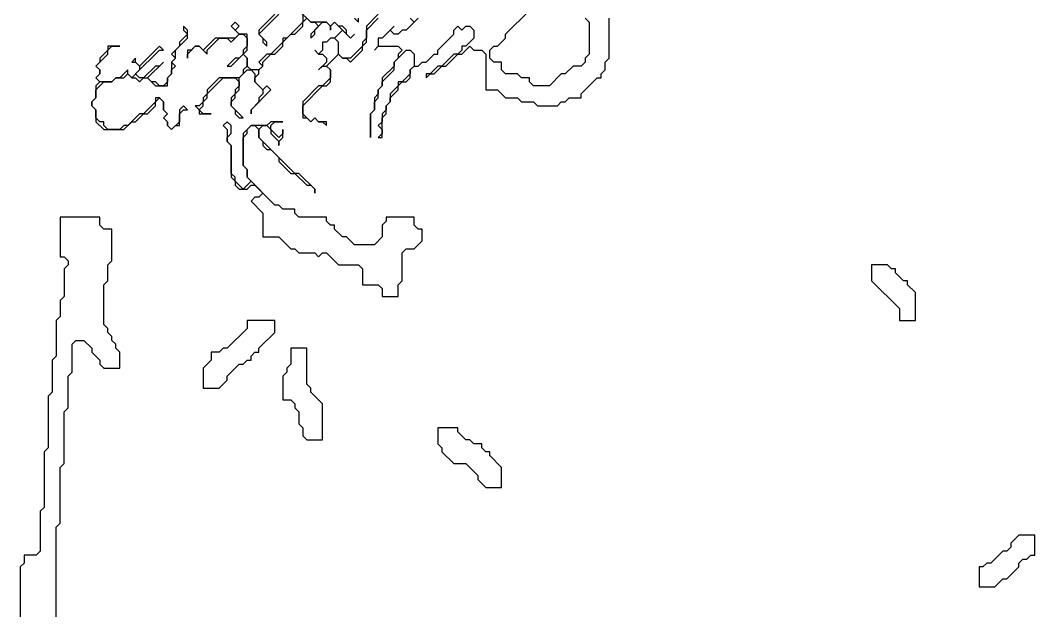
# Model space of a CAD drawing. Header units: metres. Extents: x 0 to 1000, y 0 to 1405.
# Drawn here: x 648.2 to 712, y 633.2 to 670.4 of the extents above; entities that cross this region are included whole.
import ezdxf

# ---------------------------------------------------------------- set-up
doc = ezdxf.new("R2010")
doc.units = ezdxf.units.M

msp = doc.modelspace()

# ---------------------------------------------------------------- linework, layer by layer
for points in [[(666, 670.75), (666, 670.25), (665, 669.25), (664.75, 669.25), (664.75, 669), (664, 668.25), (663.75, 668.25), (663.25, 667.75), (663.5, 667.5), (663.25, 667.25), (662.75, 667.25), (662.5, 667.5), (662.5, 668), (662.25, 668.25), (662.5, 668.5), (662.5, 669.5), (662, 669.5), (661.75, 669.75), (662, 670), (661.75, 670.25), (661.5, 670), (662, 669.5), (661.75, 669.25), (660.5, 669.25), (659.75, 668.5), (659.5, 668.75), (659.25, 668.75), (659, 668.5), (658.75, 668.5), (658.75, 668), (658.75, 668.25), (659.25, 668.75), (659.5, 668.75), (660, 668.25), (660, 668.5), (660.75, 669.25), (661.25, 669.25), (661.5, 669), (662, 669.5), (662.25, 669.5), (662.5, 669.25), (662.5, 668.75), (662.25, 668.5), (662.25, 668.25), (662, 668), (661.75, 668), (661.25, 667.5), (661.5, 667.5), (662.25, 668.25), (662.5, 668), (662.5, 667.5), (662.25, 667.25), (662.25, 667), (662, 666.75), (660.75, 666.75), (660, 666), (660, 665.75), (659.75, 665.5), (659.75, 665.25), (659.5, 665), (659.25, 665), (659.5, 664.75), (659.5, 664.5), (660.25, 664.5), (659.75, 664.5), (659.5, 664.75), (659.75, 665), (659.75, 665.25), (660, 665.5), (660, 665.75), (661, 666.75), (661.75, 666.75), (662, 666.5), (662, 666.25), (661.75, 666), (661.75, 665.75), (661.5, 665.5), (661.5, 665), (661.75, 664.75), (661.75, 664.5), (662, 664.25), (662.25, 664.25), (661.5, 665), (661.5, 665.25), (661.75, 665.5), (661.75, 665.75), (662, 666), (662, 666.75), (662.5, 667.25), (662.75, 667.25), (663, 667), (663, 666.5), (663.5, 666), (663.5, 665.75), (663.25, 665.5), (663.25, 665.25), (662.75, 664.75), (662.75, 664.5), (662.75, 664.75), (664, 666), (663.75, 666.25), (663.5, 666), (663, 666.5), (663, 666.75), (663.25, 667), (663.25, 667.25), (663.5, 667.5), (663.5, 667.75), (664, 668.25), (664.25, 668.25), (664.75, 668.75), (664.75, 669), (665.25, 669.5), (665.5, 669.5), (666, 670), (666, 670.25), (666.25, 670.5), (666.5, 670.25), (666.75, 670.25), (667, 670), (666.5, 669.5), (666.5, 669.25), (666.75, 669.5), (666.75, 669.75), (667.25, 670.25), (667.5, 670.25), (667.75, 670), (667.75, 669.75), (667.75, 670), (668, 670.25), (668.5, 669.75), (668, 669.25), (667.75, 669.25), (667.5, 669), (667.25, 669), (667.25, 668.5), (667, 668.25), (666.75, 668.5), (667, 668.25), (667.25, 668.25), (667.5, 668), (667.5, 667.75), (667, 667.25), (667.25, 667.5), (667.5, 667.5), (667.75, 667.25), (667.75, 666.75), (667.25, 666.25), (667, 666.25), (666, 665.25), (666, 664.25), (666.25, 664.25), (666.5, 664), (666.75, 664.25), (667, 664), (667.25, 664), (667.5, 663.75), (667.5, 664), (667, 664), (666.75, 664.25), (666.5, 664), (666, 664.5), (666, 665), (667.25, 666.25), (667.5, 666.25), (667.75, 666.5), (667.75, 667.25), (667.5, 667.5), (668.25, 668.25), (668.5, 668), (668.75, 668), (669, 667.75), (669.75, 668.5), (669.75, 668.75), (670, 669), (670, 669.75), (670.75, 670.5)], [(664.25, 670.75), (663.25, 669.75), (663.25, 669.5), (663.5, 669.25), (663.5, 669), (663.75, 668.75), (663.75, 669), (663.25, 669.5), (664.5, 670.75)], [(670.75, 670.75), (670, 670), (670, 669.25), (669.75, 669), (669.75, 668.75), (669, 668), (668.5, 668), (668.25, 668.25), (668.25, 669), (668, 669.25), (668.5, 669.75), (669, 669.25), (669.25, 669.5), (669, 669.25), (668.75, 669.5), (668.75, 669.75), (668.5, 670), (668.25, 670), (668, 670.25), (667.75, 670), (667.5, 670.25), (666.5, 670.25), (665.75, 671)], [(683.75, 670.5), (684, 670.25), (684, 668.25), (683.75, 668), (683.75, 667.75), (683.5, 667.5), (683, 667.5), (682.5, 667), (682.25, 667), (681.5, 666.25), (680.5, 666.25), (680.25, 666.5), (680.25, 666.75), (679.75, 666.75), (679.5, 667), (678.75, 667), (678.5, 667.25), (678.5, 667.75), (678, 667.75), (677.75, 668), (677.75, 668.5), (678, 668.75), (678.25, 668.75), (678.75, 669.25), (678.75, 669.5), (680.25, 671)], [(669.25, 670.5), (669.5, 670.25), (669.5, 670.5)], [(672.75, 670.5), (673, 670.25), (672.5, 669.75), (672.25, 669.75), (672, 669.5), (671.75, 669.5), (671.5, 669.75), (671.75, 670), (671, 669.25), (670.75, 669.25), (670.75, 668.75), (670.5, 668.5), (670.75, 668.75), (672, 668.75), (672.25, 668.5), (672, 668.25), (672, 668), (671.75, 667.75), (671.75, 667.5), (671, 666.75), (671, 666.25), (670.75, 666), (670.75, 665.75), (670.5, 665.5), (670.5, 664.75), (670.25, 664.5), (670.25, 663), (670.25, 664.5), (670.5, 664.75), (670.5, 665.25), (670.75, 665.5), (670.75, 666), (671, 666.25), (671, 666.5), (671.75, 667.25), (671.75, 667.75), (672.5, 668.5), (672.75, 668.5), (673, 668.25), (673, 667.5), (672.75, 667.25), (672.75, 667), (672.25, 666.5), (672, 666.5), (672, 666.25), (671.5, 665.75), (671.5, 665.25), (671.25, 665), (671.25, 664.75), (671, 664.5), (671, 664), (670.75, 663.75), (671, 663.5), (671, 663.25), (670.75, 663), (671, 663), (671, 664.25), (671.25, 664.5), (671.25, 665), (671.5, 665.25), (671.5, 665.5), (672, 666), (672, 666.25), (672.25, 666.5), (672.5, 666.5), (672.75, 666.75), (672.75, 667.25), (673, 667.5), (673.25, 667.5), (673.5, 667.75), (673.75, 667.75), (674.25, 668.25), (674.5, 668.25), (674.5, 668.5), (675.5, 669.5), (675.5, 669.75), (675.75, 670), (676, 669.75), (676.25, 670), (676.5, 670), (676.75, 669.75), (676.75, 669.25), (676.25, 668.75), (676, 668.75), (676, 668.5), (675.75, 668.25), (675.5, 668.25), (674.75, 667.5), (674.5, 667.5), (674, 667), (673.75, 667), (673.75, 666.75), (674, 667), (674.25, 667), (674.75, 667.5), (675, 667.5), (675.75, 668.25), (676, 668.25), (676.5, 668.75), (676.75, 668.5), (677.25, 668.5), (677.5, 668.25), (677.5, 666), (678.25, 666), (678.75, 665.5), (679.5, 665.5), (679.75, 665.25), (680.5, 665.25), (680.75, 665), (682, 665), (682.25, 665.25), (682.5, 665.25), (682.75, 665.5), (683.5, 665.5), (683.5, 665.75), (684.5, 666.75), (684.75, 666.75), (684.75, 667), (685, 667.25), (685, 667.75), (685.25, 668), (685.25, 670.5)], [(673.25, 670.5), (673, 670.25), (672.75, 670.5)], [(650.5, 626.25), (650.5, 638.5), (650.75, 638.75), (650.75, 642.25), (651, 642.5), (651, 645.75), (651.25, 646), (651.25, 648), (651.5, 648.25), (651.5, 650), (651.75, 650.25), (652.25, 650.25), (652.75, 649.75), (652.75, 649.5), (653.25, 649), (653.25, 648.75), (653.5, 648.5), (654.5, 648.5), (654.5, 649.5), (654.25, 649.75), (654.25, 650), (654, 650.25), (654, 650.5), (653.75, 650.75), (653.75, 651), (653.5, 651.25), (653.5, 653.75), (653.75, 654), (653.75, 655), (654, 655.25), (654, 657.25), (653.5, 657.25), (653.25, 657.5), (653.25, 658), (650.75, 658), (650.75, 655.5), (651, 655.5), (651.25, 655.25), (651.25, 655), (651, 654.75), (651, 653), (650.75, 652.75), (650.75, 651.75), (650.5, 651.5), (650.5, 649.25), (650.25, 649), (650.25, 647), (650, 646.75), (650, 643.5), (649.75, 643.25), (649.75, 639.75), (649.5, 639.5), (649.5, 637), (649.25, 636.75), (648.5, 636.75), (648.5, 636.25), (648.25, 636), (648.25, 626)]]:
    msp.add_lwpolyline(points)
for points in [[(658.5, 670), (658.5, 669.75), (658.75, 669.5), (658.25, 669), (658.25, 668.75), (657.75, 668.25), (658, 668), (657.75, 667.75), (657.75, 667), (657.5, 666.75), (657.5, 666.5), (657.25, 666.25), (657, 666.25), (656.75, 666.5), (656.5, 666.5), (656.25, 666.75), (657.25, 667.75), (657, 667.5), (656.75, 667.5), (656, 666.75), (655.75, 666.75), (655.5, 667), (657, 668.5), (657.25, 668.5), (657, 668.75), (655.75, 667.5), (655.5, 667.75), (655.5, 668), (655.25, 667.75), (655.5, 667.75), (655.75, 667.5), (655.75, 667.25), (655.25, 666.75), (655, 667), (655, 667.25), (654.5, 666.75), (654.25, 666.75), (654, 666.5), (653.25, 666.5), (653, 666.75), (653.25, 667), (653.25, 667.25), (653, 667.5), (653.75, 668.25), (653.75, 668.5), (654, 668.75), (654.5, 668.75), (653.75, 668.75), (653.75, 668.5), (653.25, 668), (653.25, 667.75), (653, 667.5), (653.25, 667.25), (653.25, 667), (653, 666.75), (653.25, 666.5), (653, 666.25), (653, 665.5), (652.75, 665.25), (652.75, 665), (653, 664.75), (653, 664), (653.5, 663.5), (654.75, 663.5), (655.25, 664), (655.5, 664), (656, 664.5), (656.25, 664.5), (656.75, 665), (656.75, 665.25), (657, 665.5), (657.25, 665.25), (657.25, 664.75), (657.5, 664.5), (657.25, 664.25), (657.5, 664), (657.5, 663.75), (657.75, 663.5), (658, 663.75), (658.25, 663.75), (658.25, 664.5), (658.5, 664.75), (658.75, 664.75), (658.5, 665), (658.25, 664.75), (658.25, 664), (657.75, 663.5), (657.5, 663.75), (657.5, 664), (657.25, 664.25), (657.5, 664.5), (657.25, 664.75), (657.25, 665.25), (657, 665.5), (656.75, 665.5), (656.75, 665.25), (656, 664.5), (655.75, 664.5), (655, 663.75), (654.75, 663.75), (654.5, 663.5), (653.75, 663.5), (653.5, 663.75), (653.5, 664), (653.25, 664), (653, 664.25), (653, 664.75), (652.75, 665), (652.75, 665.25), (653, 665.5), (653, 666), (653.5, 666.5), (654, 666.5), (654.25, 666.75), (654.75, 666.75), (655, 667), (655.25, 666.75), (655.5, 666.75), (655.75, 666.5), (656, 666.75), (656.25, 666.75), (656.75, 666.25), (657.5, 666.25), (657.5, 666.75), (657.75, 667), (657.75, 667.25), (658, 667.5), (657.75, 667.75), (658, 668), (658, 668.5), (658.75, 669.25), (658.75, 669.75)], [(661.25, 664), (661, 663.75), (661.25, 663.5), (661.25, 662.75), (661.5, 662.5), (661.5, 660.5), (661.75, 660.25), (661.75, 660), (662, 659.75), (662.5, 659.75), (662.75, 660), (663, 660), (663.5, 659.5), (663.25, 659.25), (663, 659.25), (662.75, 659), (663.5, 658.25), (663.5, 656.75), (664.5, 656.75), (665.25, 656), (665.5, 656), (665.75, 655.75), (666.75, 655.75), (667, 655.5), (667.25, 655.75), (667.5, 655.75), (668.25, 655), (669.5, 655), (669.75, 654.75), (669.75, 653.75), (670.75, 653.75), (671, 653.5), (671, 653), (672, 653), (672, 653.75), (672.25, 654), (672.25, 655.75), (672.5, 656), (673, 656), (673.5, 656.5), (673.5, 657.25), (673.25, 657.25), (673, 657.5), (673, 658), (671.25, 658), (671.25, 657.75), (671, 657.5), (671, 656.75), (670.5, 656.25), (669.25, 656.25), (668.75, 656.75), (668.5, 656.75), (668, 657.25), (668, 657.5), (667.75, 657.5), (667.5, 657.75), (667.5, 658), (665.75, 658), (665.5, 658.25), (665.5, 658.5), (664.75, 658.5), (664.5, 658.75), (664.25, 658.75), (662.5, 660.5), (662.5, 661), (662.25, 661.25), (662.25, 663), (662.5, 663.25), (662.5, 663.5), (662.75, 663.75), (663, 663.75), (663.25, 663.5), (663.25, 663), (663.5, 662.75), (663.5, 662.5), (663.75, 662.25), (664, 662.25), (664.5, 661.75), (664.5, 661.5), (665.25, 660.75), (665.5, 660.75), (666.25, 660), (666.5, 660), (666.75, 659.75), (666.75, 659.5), (666.75, 659.75), (665.75, 660.75), (665.5, 660.75), (663.25, 663), (663.25, 663.5), (663.5, 663.75), (663.75, 663.75), (664, 663.5), (664, 663.25), (664.5, 662.75), (664.5, 662.5), (664.5, 662.75), (664.75, 663), (664.75, 663.5), (664.75, 663.25), (664.5, 663), (664, 663.5), (664, 663.75), (664.25, 664), (664.75, 664), (664, 664), (663.75, 663.75), (662.75, 663.75), (662.25, 663.25), (662.25, 661.25), (662.5, 661), (662.5, 660.5), (662.75, 660.25), (662.25, 659.75), (661.75, 660.25), (661.75, 660.5), (661.5, 660.75), (661.5, 662.5), (661.25, 662.75), (661.25, 663), (661.5, 663.25), (661.5, 663.75)], [(701.75, 655), (701.75, 654), (703.5, 652.25), (703.5, 651.5), (704.5, 651.5), (704.5, 653.25), (704, 653.75), (704, 654), (703.75, 654), (703.25, 654.5), (703.25, 654.75), (703, 654.75), (702.75, 655)], [(662.5, 651.5), (662.5, 651), (661.25, 649.75), (661, 649.75), (660.75, 649.5), (660.25, 649.5), (660.25, 649), (659.75, 648.5), (659.75, 647.25), (660.75, 647.25), (661.25, 647.75), (661.25, 648), (662, 648.75), (662.25, 648.75), (662.5, 649), (662.75, 649), (662.75, 649.25), (663, 649.5), (663.25, 649.5), (663.25, 649.75), (664.25, 650.75), (664.25, 651.5)], [(665.25, 649.75), (665.25, 648.75), (665, 648.5), (665, 648.25), (664.75, 648), (664.75, 646.5), (665.25, 646.5), (665.5, 646.25), (665.5, 646), (665.75, 645.75), (665.75, 645), (666, 644.75), (666, 644.25), (666.25, 644), (667.25, 644), (667.25, 646.25), (666.5, 647), (666.5, 647.25), (666.25, 647.5), (666.25, 649.75)], [(674.5, 644.75), (674.5, 643.75), (674.75, 643.5), (674.75, 643.25), (675.5, 642.5), (676.25, 642.5), (677, 641.75), (677, 641.5), (677.5, 641), (678.5, 641), (678.5, 642.25), (677.75, 643), (677.75, 643.25), (677.5, 643.25), (677.25, 643.5), (677.25, 643.75), (676.75, 643.75), (676.5, 644), (676.25, 644), (675.75, 644.5), (675.75, 644.75)], [(711, 638), (710.5, 637.5), (710.5, 637.25), (710.25, 637), (710, 637), (709.25, 636.25), (709, 636.25), (708.75, 636), (708.5, 636), (708.5, 634.75), (709.5, 634.75), (710, 635.25), (710.25, 635.25), (711, 636), (711, 636.25), (711.25, 636.5), (711.5, 636.5), (711.75, 636.75), (712, 636.75), (712, 638)]]:
    msp.add_lwpolyline(points, close=True)

doc.saveas('drawing.dxf')
